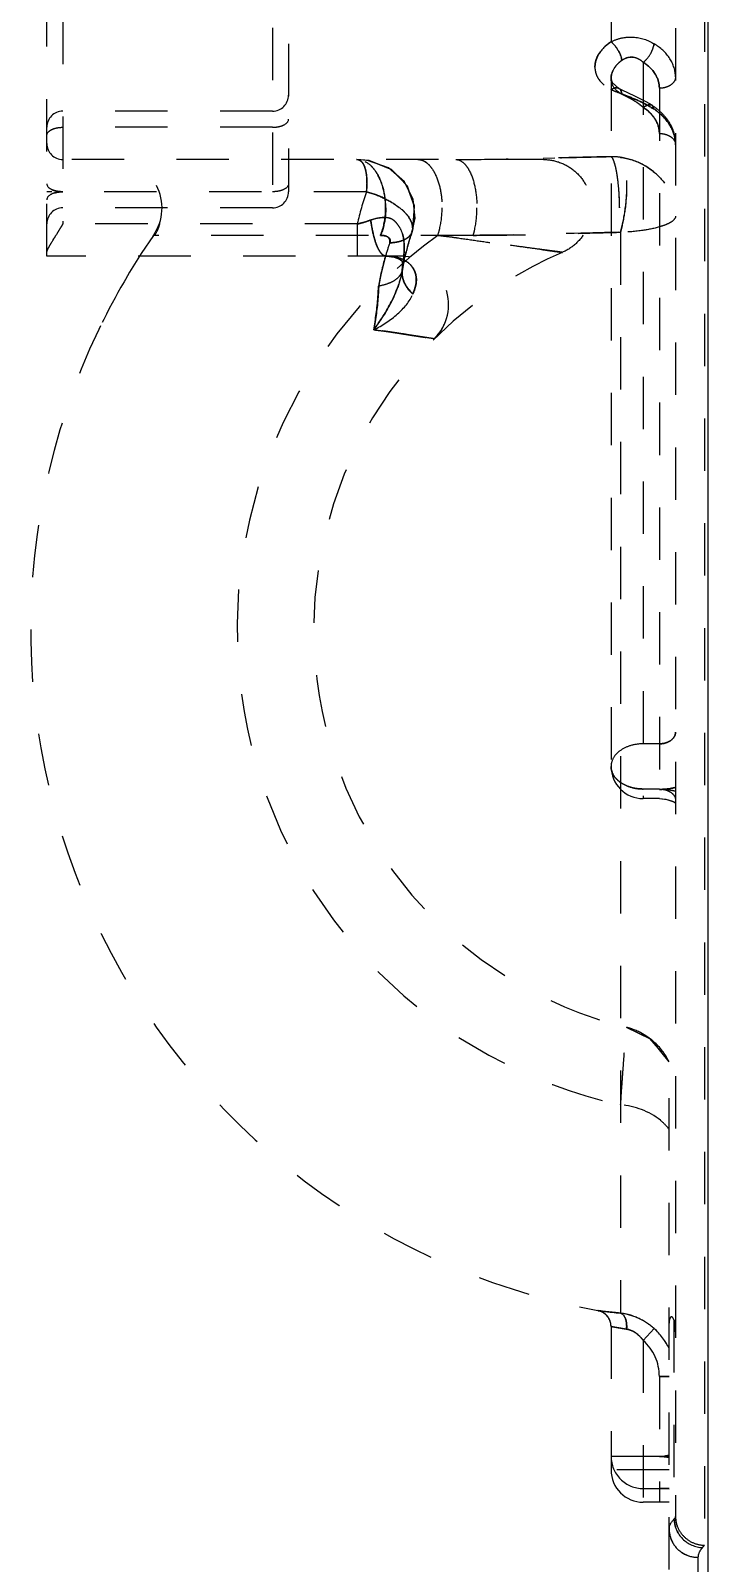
# Model space of a CAD drawing. Header units: millimetres. Extents: x 2667 to 4588, y -8940 to -2822.
# Drawn here: x 3244.31 to 3265.44, y -6329.12 to -6281.33 of the extents above; entities that cross this region are included whole.
import ezdxf

# ---------------------------------------------------------------- set-up
doc = ezdxf.new("R2010")
doc.units = ezdxf.units.MM
doc.header["$LTSCALE"] = 16.335
doc.linetypes.add('HIDDEN', pattern=[0.2, 0.1, -0.1])
doc.layers.get('0').update_dxf_attribs({"linetype": 'CONTINUOUS'})
doc.layers.add('DEFAULT_2', color=8, linetype='HIDDEN')

msp = doc.modelspace()

# ---------------------------------------------------------------- linework, layer by layer
at = {"color": 7, "linetype": 'Continuous'}
msp.add_line((3265.436, -6386.677), (3265.436, -6096.677), dxfattribs=at)
at = {"layer": 'DEFAULT_2', "color": 8, "linetype": 'HIDDEN'}
for p, q in [((3265.314, -6143.142), (3265.314, -6328.557)), ((3264.414, -6144.042), (3264.414, -6327.659)), ((3244.816, -6288.364), (3244.816, -6184.99)), ((3245.319, -6185.995), (3245.319, -6287.359)), ((3251.851, -6186.498), (3251.851, -6286.857)), ((3252.354, -6187), (3252.354, -6286.354)), ((3262.404, -6276.761), (3262.404, -6281.675)), ((3263.409, -6282.32), (3263.409, -6305.277)), ((3262.404, -6282.825), (3262.404, -6304.272)), ((3262.445, -6282.955), (3262.404, -6282.826)), ((3262.438, -6282.944), (3262.404, -6282.826)), ((3262.649, -6283.131), (3262.438, -6282.944)), ((3262.598, -6283.249), (3262.404, -6283.176)), ((3262.649, -6283.131), (3262.445, -6282.955)), ((3262.794, -6283.206), (3262.649, -6283.131)), ((3262.755, -6283.187), (3262.649, -6283.131)), ((3262.649, -6283.131), (3262.649, -6283.131)), ((3263.149, -6283.373), (3262.755, -6283.187)), ((3263.52, -6283.561), (3263.149, -6283.373)), ((3263.911, -6283.128), (3263.911, -6305.277)), ((3251.851, -6283.842), (3245.319, -6283.842)), ((3263.681, -6283.658), (3263.681, -6283.658)), ((3263.744, -6283.78), (3263.681, -6283.658)), ((3251.851, -6284.344), (3245.319, -6284.344)), ((3260.29, -6285.308), (3260.649, -6285.3)), ((3260.294, -6285.349), (3244.816, -6285.349)), ((3254.47, -6285.349), (3254.477, -6285.349)), ((3254.884, -6285.388), (3254.476, -6285.349)), ((3255.571, -6285.671), (3254.884, -6285.388)), ((3255.968, -6286.043), (3255.471, -6285.604)), ((3256.241, -6286.596), (3255.968, -6286.043)), ((3256.277, -6286.809), (3256.05, -6286.175)), ((3256.282, -6286.795), (3256.052, -6286.166)), ((3254.774, -6286.354), (3244.816, -6286.354)), ((3256.294, -6287.182), (3256.241, -6286.596)), ((3251.851, -6286.857), (3245.319, -6286.857)), ((3256.205, -6287.602), (3256.294, -6287.182)), ((3256.223, -6287.523), (3256.277, -6286.817)), ((3254.496, -6287.359), (3244.816, -6287.359)), ((3258.108, -6287.714), (3248.155, -6287.714)), ((3248.239, -6287.553), (3248.227, -6287.575)), ((3254.49, -6287.359), (3254.49, -6288.364)), ((3256.198, -6287.601), (3256.226, -6287.515)), ((3256.205, -6287.602), (3256.204, -6287.603)), ((3256.224, -6287.484), (3256.205, -6287.602)), ((3256.205, -6287.602), (3256.205, -6287.6)), ((3262.703, -6287.621), (3262.703, -6321.322)), ((3255.836, -6288.364), (3244.816, -6288.364)), ((3255.661, -6288.394), (3255.842, -6288.471)), ((3255.883, -6288.509), (3255.898, -6288.554)), ((3255.892, -6288.793), (3255.891, -6288.802)), ((3255.901, -6288.781), (3255.897, -6288.803)), ((3255.901, -6288.781), (3255.898, -6288.795)), ((3256.899, -6290.938), (3256.899, -6290.938)), ((3263.911, -6303.568), (3263.409, -6303.568)), ((3263.911, -6304.977), (3263.409, -6304.977)), ((3263.911, -6305.277), (3263.409, -6305.277)), ((3263.614, -6312.755), (3262.882, -6312.408)), ((3264.158, -6313.378), (3263.614, -6312.755)), ((3264.214, -6313.486), (3264.158, -6313.378)), ((3264.214, -6329.314), (3264.214, -6313.486)), ((3262.699, -6320.75), (3262.703, -6321.322)), ((3262.076, -6321.249), (3261.993, -6321.24)), ((3261.993, -6321.24), (3262.442, -6321.291)), ((3262.087, -6321.251), (3261.993, -6321.24)), ((3261.993, -6321.24), (3262.114, -6321.254)), ((3262.076, -6321.249), (3261.993, -6321.24)), ((3261.995, -6321.24), (3262.211, -6321.265)), ((3262.078, -6321.249), (3261.999, -6321.24)), ((3262.107, -6321.253), (3262.076, -6321.249)), ((3262.114, -6321.254), (3262.076, -6321.249)), ((3262.139, -6321.257), (3262.078, -6321.249)), ((3262.108, -6321.253), (3262.087, -6321.251)), ((3262.234, -6321.267), (3262.107, -6321.253)), ((3262.287, -6321.274), (3262.108, -6321.253)), ((3262.114, -6321.254), (3262.205, -6321.264)), ((3262.315, -6321.277), (3262.114, -6321.254)), ((3262.217, -6321.266), (3262.139, -6321.257)), ((3262.205, -6321.264), (3262.442, -6321.291)), ((3262.211, -6321.265), (3262.251, -6321.269)), ((3262.324, -6321.278), (3262.217, -6321.266)), ((3262.44, -6321.291), (3262.234, -6321.267)), ((3262.251, -6321.269), (3262.442, -6321.291)), ((3262.703, -6321.322), (3262.287, -6321.274)), ((3262.613, -6321.311), (3262.315, -6321.277)), ((3262.543, -6321.303), (3262.324, -6321.278)), ((3262.569, -6321.306), (3262.44, -6321.291)), ((3262.442, -6321.291), (3262.61, -6321.311)), ((3262.442, -6321.291), (3262.703, -6321.322)), ((3262.442, -6321.291), (3262.703, -6321.322)), ((3262.442, -6321.292), (3262.565, -6321.306)), ((3262.639, -6321.314), (3262.543, -6321.303)), ((3262.565, -6321.306), (3262.703, -6321.322)), ((3262.703, -6321.322), (3262.569, -6321.306)), ((3262.61, -6321.311), (3262.703, -6321.322)), ((3262.703, -6321.322), (3262.613, -6321.311)), ((3262.703, -6321.322), (3262.639, -6321.314)), ((3264.366, -6321.533), (3264.366, -6327.747)), ((3262.404, -6321.734), (3262.404, -6326.21)), ((3262.889, -6321.818), (3262.404, -6321.734)), ((3262.889, -6321.818), (3262.404, -6321.734)), ((3262.889, -6321.818), (3262.404, -6321.734)), ((3263.409, -6322.172), (3263.744, -6321.798)), ((3263.409, -6322.171), (3263.409, -6327.215)), ((3263.911, -6323.298), (3264.214, -6323.298)), ((3263.911, -6323.3), (3263.911, -6327.215)), ((3263.911, -6325.786), (3262.404, -6325.786)), ((3264.214, -6326.21), (3262.404, -6326.21)), ((3263.409, -6326.791), (3263.978, -6326.791)), ((3263.911, -6326.791), (3264.214, -6326.795)), ((3264.214, -6327.215), (3263.409, -6327.215)), ((3265.114, -6328.934), (3265.114, -6330.202))]:
    msp.add_line(p, q, dxfattribs=at)
for points in [[(3263.681, -6283.658), (3263.501, -6283.551), (3263.099, -6283.35)], [(3256.279, -6286.824), (3256.055, -6286.18), (3255.557, -6285.661), (3254.864, -6285.384), (3254.474, -6285.349)], [(3255.471, -6285.604), (3254.815, -6285.375), (3254.479, -6285.349)], [(3256.206, -6287.599), (3256.238, -6287.497), (3256.282, -6286.795)], [(3248.337, -6287.35), (3248.224, -6287.566), (3248.184, -6287.641), (3248.169, -6287.669), (3248.16, -6287.684), (3248.152, -6287.697), (3248.152, -6287.698)], [(3255.399, -6288.364), (3255.667, -6288.396), (3255.843, -6288.472), (3255.883, -6288.509), (3255.897, -6288.553), (3255.89, -6288.806)], [(3255.401, -6288.365), (3255.648, -6288.391), (3255.842, -6288.469), (3255.888, -6288.51), (3255.903, -6288.554), (3255.897, -6288.803)], [(3255.401, -6288.365), (3255.657, -6288.393), (3255.844, -6288.47), (3255.888, -6288.511)], [(3263.911, -6305.277), (3264.11, -6305.295), (3264.318, -6305.358), (3264.414, -6305.413)], [(3263.911, -6305.277), (3264.14, -6305.301), (3264.359, -6305.379), (3264.414, -6305.413)], [(3264.214, -6313.486), (3263.659, -6312.79), (3262.882, -6312.408)]]:
    msp.add_lwpolyline(points, dxfattribs=at)
for centre, radius, start, end in [((3251.851, -6283.339), 0.502, 270, 0), ((3252.88, -6308.976), 27.501, 68.7131, 69.3081), ((3245.319, -6284.344), 0.502, 90, 180), ((3251.851, -6283.366), 0.979, 270.011, 273.9916), ((3262.902, -6284.995), 1.538, 33.1299, 39.691), ((3245.319, -6284.847), 0.502, 180, 270), ((3263.088, -6284.896), 1.326, 11.2688, 20.3346), ((3263.124, -6284.889), 1.29, 0.0224, 11.2575), ((3276.308, -6946.201), 661.087, 91.205186, 91.3573), ((3262.414, -6287.318), 2.057, 81.9237, 90.2878), ((3246.901, -6286.857), 1.508, 325.371, 90), ((3245.319, -6287.333), 0.979, 90.011, 93.9916), ((3251.851, -6286.354), 0.502, 270, 360), ((3263.267, -6289.298), 8.983, 160.8687, 167.5353), ((3253.998, -6289.363), 3.109, 64.5379, 75.4325), ((3245.319, -6287.359), 0.502, 90, 180), ((3265.921, -6299.992), 21.608, 145.371, 259.5243), ((3265.921, -6299.992), 15.175, 125.9897, 257.7567), ((3263.315, -6290.067), 7.526, 160.8767, 164.0137), ((3263.336, -6290.077), 7.554, 160.8772, 162.5693), ((3255.873, -6287.487), 0.351, 341.1701, 348.1903), ((3263.417, -6290.693), 8.373, 160.8667, 170.3542), ((3263.485, -6290.715), 8.444, 160.8773, 164.0233), ((3263.17, -6290.03), 7.382, 164.7557, 170.4223), ((3263.218, -6290.039), 7.424, 164.0147, 167.186), ((3263.249, -6290.05), 7.463, 164.0306, 164.7626), ((3263.285, -6290.061), 7.501, 162.5696, 164.0299), ((3265.921, -6299.992), 12.782, 113.2003, 256.2434), ((3263.361, -6290.682), 8.321, 164.0366, 170.4207), ((3263.394, -6290.689), 8.35, 164.0243, 167.1949), ((3255.833, -6289.854), 1.49, 84.5607, 89.8902), ((3249.74, -6287.796), 6.233, 350.7959, 352.3033), ((3263.119, -6290.018), 7.323, 167.8437, 170.3799), ((3249.53, -6287.77), 6.45, 350.9781, 352.4943), ((3249.871, -6287.813), 6.1, 351.3289, 352.3403), ((3263.148, -6290.023), 7.353, 167.845, 168.9468), ((3263.187, -6290.032), 7.393, 166.1281, 167.189), ((3255.832, -6289.872), 1.508, 315.0089, 84.2824), ((3265.946, -6300.004), 21.634, 149.4215, 157.5024), ((3263.321, -6290.672), 8.275, 167.196, 170.3865), ((3249.456, -6287.751), 6.52, 350.799, 351.3357), ((3263.409, -6304.272), 1.005, 180, 270), ((3263.92, -6302.952), 2.037, 274.5651, 284.0419), ((3263.911, -6302.872), 2.117, 269.999, 274.6167), ((3263.911, -6307.106), 2.117, 85.3817, 89.9998), ((3263.919, -6307.032), 2.043, 75.9847, 85.4303), ((3262.441, -6314.31), 1.948, 48.3284, 54.0946), ((3261.902, -6321.734), 0.502, 359.996, 79.5059), ((3261.884, -6321.764), 0.536, 52.9117, 65.3256), ((3262.467, -6323.21), 1.903, 60.1863, 82.868), ((3262.449, -6323.241), 1.939, 48.1243, 60.1815), ((3261.988, -6321.743), 0.903, 355.2586, 2.0999), ((3262.401, -6323.298), 2.013, 25.7651, 48.1519), ((3262.399, -6323.297), 1.512, 359.9583, 48.134), ((3264.216, -6384.037), 60.74, 90.00205, 90.28743), ((3263.409, -6325.786), 1.005, 179.9983, 270.0005), ((3263.895, -6324.205), 1.581, 270.6005, 276.3378), ((3263.409, -6326.21), 1.005, 180, 270), ((3263.912, -6313.074), 13.711, 269.9983, 271.2624), ((3263.913, -6313.312), 13.474, 269.9944, 270.6337), ((3263.909, -6341.057), 14.272, 89.3803, 89.9908), ((3263.913, -6340.632), 13.847, 88.7529, 90.0047), ((3263.908, -6312.895), 13.89, 270.6334, 271.2611), ((3263.913, -6340.687), 13.902, 88.7599, 89.38), ((3258.133, -6322.3), 8.278, 318.8516, 319.3599), ((3258.149, -6322.3), 8.265, 318.776, 319.2844), ((3258.926, -6323.151), 8.369, 319.1101, 319.7602)]:
    msp.add_arc(centre, radius, start, end, dxfattribs=at)
for points, knots in [([(3261.904, -6282.487), (3261.901, -6282.413), (3261.917, -6282.257), (3262.019, -6282.036), (3262.192, -6281.843), (3262.33, -6281.73), (3262.404, -6281.675)], [0, 0, 0, 0, 0.224609, 0.462606, 0.722763, 1, 1, 1, 1]), ([(3262.404, -6281.675), (3262.26, -6281.771), (3262.016, -6281.995), (3261.877, -6282.387), (3261.925, -6282.681), (3262.068, -6282.953), (3262.263, -6283.1), (3262.404, -6283.176)], [0, 0, 0, 0, 0.276608, 0.51503, 0.627946, 0.743762, 1, 1, 1, 1]), ([(3262.404, -6281.675), (3262.512, -6281.624), (3262.738, -6281.544), (3263.205, -6281.508), (3263.553, -6281.616), (3263.744, -6281.739)], [0, 0, 0, 0, 0.257154, 0.511306, 1, 1, 1, 1]), ([(3262.404, -6281.675), (3262.495, -6281.754), (3262.61, -6281.899), (3262.707, -6282.105), (3262.735, -6282.209), (3262.739, -6282.257)], [0, 0, 0, 0, 0.529715, 0.792179, 1, 1, 1, 1]), ([(3262.739, -6282.257), (3262.731, -6282.15), (3262.636, -6281.935), (3262.495, -6281.754), (3262.404, -6281.675)], [0, 0, 0, 0, 0.469001, 1, 1, 1, 1]), ([(3263.409, -6282.319), (3263.501, -6282.247), (3263.615, -6282.104), (3263.711, -6281.897), (3263.739, -6281.789), (3263.744, -6281.739)], [0, 0, 0, 0, 0.512547, 0.778915, 1, 1, 1, 1]), ([(3264.414, -6282.775), (3264.414, -6282.577), (3264.271, -6282.147), (3263.937, -6281.858), (3263.744, -6281.739)], [0, 0, 0, 0, 0.46595, 1, 1, 1, 1]), ([(3262.739, -6282.257), (3262.641, -6282.328), (3262.479, -6282.494), (3262.404, -6282.72), (3262.404, -6282.825)], [0, 0, 0, 0, 0.536077, 1, 1, 1, 1]), ([(3262.404, -6282.825), (3262.404, -6282.791), (3262.418, -6282.648), (3262.489, -6282.515), (3262.557, -6282.429)], [0, 0, 0, 0, 0.23426, 1, 1, 1, 1]), ([(3262.557, -6282.429), (3262.57, -6282.413), (3262.624, -6282.35), (3262.688, -6282.294), (3262.739, -6282.257)], [0, 0, 0, 0, 0.242823, 1, 1, 1, 1]), ([(3263.409, -6282.319), (3263.322, -6282.24), (3263.097, -6282.112), (3262.837, -6282.184), (3262.739, -6282.257)], [0, 0, 0, 0, 0.489608, 1, 1, 1, 1]), ([(3262.739, -6282.257), (3262.789, -6282.22), (3262.899, -6282.162), (3263.148, -6282.135), (3263.321, -6282.235), (3263.409, -6282.319)], [0, 0, 0, 0, 0.255457, 0.500328, 1, 1, 1, 1]), ([(3263.911, -6283.129), (3263.912, -6282.975), (3263.807, -6282.643), (3263.555, -6282.414), (3263.409, -6282.319)], [0, 0, 0, 0, 0.469219, 1, 1, 1, 1]), ([(3263.409, -6282.32), (3263.555, -6282.414), (3263.806, -6282.643), (3263.912, -6282.974), (3263.911, -6283.128)], [0, 0, 0, 0, 0.530759, 1, 1, 1, 1]), ([(3262.739, -6283.307), (3262.644, -6283.257), (3262.474, -6283.13), (3262.404, -6282.922), (3262.404, -6282.826)], [0, 0, 0, 0, 0.526368, 1, 1, 1, 1]), ([(3264.414, -6282.775), (3264.414, -6282.822), (3264.383, -6282.922), (3264.266, -6283.037), (3264.101, -6283.111), (3263.976, -6283.128), (3263.911, -6283.128)], [0, 0, 0, 0, 0.208264, 0.443275, 0.71148, 1, 1, 1, 1]), ([(3262.649, -6283.131), (3262.619, -6283.114), (3262.526, -6283.104), (3262.446, -6283.146), (3262.404, -6283.176)], [0, 0, 0, 0, 0.404278, 1, 1, 1, 1]), ([(3262.404, -6283.176), (3262.416, -6283.167), (3262.464, -6283.137), (3262.52, -6283.117), (3262.561, -6283.114)], [0, 0, 0, 0, 0.267675, 1, 1, 1, 1]), ([(3262.404, -6283.176), (3262.517, -6283.218), (3262.807, -6283.328), (3263.265, -6283.506), (3263.593, -6283.682), (3263.744, -6283.78)], [0, 0, 0, 0, 0.246089, 0.632819, 1, 1, 1, 1]), ([(3262.591, -6283.208), (3262.624, -6283.236), (3262.673, -6283.271), (3262.725, -6283.3), (3262.739, -6283.307)], [0, 0, 0, 0, 0.741178, 1, 1, 1, 1]), ([(3262.649, -6283.131), (3262.662, -6283.139), (3262.715, -6283.184), (3262.735, -6283.255), (3262.739, -6283.307)], [0, 0, 0, 0, 0.228891, 1, 1, 1, 1]), ([(3262.739, -6283.307), (3262.737, -6283.286), (3262.728, -6283.22), (3262.69, -6283.154), (3262.649, -6283.131)], [0, 0, 0, 0, 0.314393, 1, 1, 1, 1]), ([(3263.409, -6283.728), (3263.313, -6283.641), (3263.093, -6283.491), (3262.859, -6283.368), (3262.739, -6283.307)], [0, 0, 0, 0, 0.490541, 1, 1, 1, 1]), ([(3262.739, -6283.307), (3262.756, -6283.315), (3262.831, -6283.352), (3262.905, -6283.39), (3262.962, -6283.421)], [0, 0, 0, 0, 0.23012, 1, 1, 1, 1]), ([(3263.2, -6283.561), (3263.219, -6283.574), (3263.293, -6283.625), (3263.362, -6283.682), (3263.409, -6283.728)], [0, 0, 0, 0, 0.264982, 1, 1, 1, 1]), ([(3263.744, -6283.78), (3263.711, -6283.759), (3263.574, -6283.673), (3263.431, -6283.597), (3263.32, -6283.544)], [0, 0, 0, 0, 0.239185, 1, 1, 1, 1]), ([(3263.409, -6283.728), (3263.433, -6283.709), (3263.509, -6283.656), (3263.626, -6283.623), (3263.681, -6283.658)], [0, 0, 0, 0, 0.32518, 1, 1, 1, 1]), ([(3263.681, -6283.658), (3263.665, -6283.648), (3263.612, -6283.631), (3263.512, -6283.657), (3263.444, -6283.7), (3263.409, -6283.728)], [0, 0, 0, 0, 0.191447, 0.542104, 1, 1, 1, 1]), ([(3263.911, -6284.539), (3263.912, -6284.385), (3263.807, -6284.052), (3263.555, -6283.823), (3263.409, -6283.728)], [0, 0, 0, 0, 0.469224, 1, 1, 1, 1]), ([(3263.409, -6283.729), (3263.435, -6283.745), (3263.533, -6283.813), (3263.622, -6283.893), (3263.68, -6283.959)], [0, 0, 0, 0, 0.258569, 1, 1, 1, 1]), ([(3263.681, -6283.658), (3263.719, -6283.683), (3263.867, -6283.785), (3264, -6283.91), (3264.085, -6284.013)], [0, 0, 0, 0, 0.254446, 1, 1, 1, 1]), ([(3264.414, -6284.889), (3264.414, -6284.679), (3264.275, -6284.228), (3263.94, -6283.91), (3263.744, -6283.78)], [0, 0, 0, 0, 0.472041, 1, 1, 1, 1]), ([(3264.329, -6284.461), (3264.302, -6284.395), (3264.163, -6284.125), (3263.936, -6283.908), (3263.744, -6283.78)], [0, 0, 0, 0, 0.236325, 1, 1, 1, 1]), ([(3244.816, -6284.596), (3244.816, -6284.519), (3244.946, -6284.41), (3245.131, -6284.358), (3245.255, -6284.344), (3245.319, -6284.344)], [0, 0, 0, 0, 0.387177, 0.676081, 1, 1, 1, 1]), ([(3244.816, -6284.596), (3244.816, -6284.573), (3244.836, -6284.509), (3244.927, -6284.428), (3245.016, -6284.393), (3245.068, -6284.378)], [0, 0, 0, 0, 0.190683, 0.542174, 1, 1, 1, 1]), ([(3251.851, -6284.344), (3251.916, -6284.344), (3252.039, -6284.331), (3252.224, -6284.279), (3252.354, -6284.17), (3252.354, -6284.093)], [0, 0, 0, 0, 0.323919, 0.612823, 1, 1, 1, 1]), ([(3263.68, -6283.959), (3263.699, -6283.981), (3263.767, -6284.065), (3263.823, -6284.161), (3263.853, -6284.237)], [0, 0, 0, 0, 0.258849, 1, 1, 1, 1]), ([(3264.085, -6284.013), (3264.113, -6284.046), (3264.217, -6284.183), (3264.298, -6284.338), (3264.34, -6284.459)], [0, 0, 0, 0, 0.253512, 1, 1, 1, 1]), ([(3263.911, -6284.537), (3263.976, -6284.537), (3264.101, -6284.554), (3264.266, -6284.627), (3264.383, -6284.742), (3264.414, -6284.842), (3264.414, -6284.889)], [0, 0, 0, 0, 0.288528, 0.556718, 0.791716, 1, 1, 1, 1]), ([(3264.414, -6284.889), (3264.414, -6284.78), (3264.391, -6284.633), (3264.343, -6284.495), (3264.329, -6284.461)], [0, 0, 0, 0, 0.745366, 1, 1, 1, 1]), ([(3257.563, -6285.349), (3258.356, -6285.349), (3259.969, -6285.317), (3261.583, -6285.277), (3262.404, -6285.26)], [0, 0, 0, 0, 0.491272, 1, 1, 1, 1]), ([(3257.563, -6285.349), (3257.785, -6285.349), (3258.695, -6285.344), (3259.604, -6285.324), (3260.29, -6285.308)], [0, 0, 0, 0, 0.244853, 1, 1, 1, 1]), ([(3262.404, -6285.26), (3262.432, -6285.282), (3262.481, -6285.374), (3262.538, -6285.559), (3262.59, -6285.838), (3262.632, -6286.187), (3262.657, -6286.576), (3262.667, -6287.057), (3262.654, -6287.405), (3262.633, -6287.618)], [0, 0, 0, 0, 0.044011, 0.12431, 0.24527, 0.397105, 0.565422, 0.731702, 1, 1, 1, 1]), ([(3262.404, -6285.26), (3262.435, -6285.284), (3262.484, -6285.385), (3262.54, -6285.571), (3262.59, -6285.837), (3262.644, -6286.287), (3262.672, -6286.889), (3262.66, -6287.38), (3262.64, -6287.618)], [0, 0, 0, 0, 0.049414, 0.13269, 0.246918, 0.385637, 0.700765, 1, 1, 1, 1]), ([(3262.698, -6287.62), (3262.763, -6287.391), (3262.856, -6286.913), (3262.915, -6286.231), (3262.888, -6285.71), (3262.803, -6285.41), (3262.741, -6285.307), (3262.703, -6285.281)], [0, 0, 0, 0, 0.298008, 0.607411, 0.857249, 0.943029, 1, 1, 1, 1]), ([(3262.703, -6285.281), (3262.943, -6285.314), (3263.405, -6285.463), (3263.966, -6285.896), (3264.328, -6286.47), (3264.414, -6286.907), (3264.414, -6287.118)], [0, 0, 0, 0, 0.266652, 0.522743, 0.766703, 1, 1, 1, 1]), ([(3262.703, -6287.621), (3262.765, -6287.409), (3262.86, -6286.932), (3262.91, -6286.329), (3262.891, -6285.854), (3262.853, -6285.581), (3262.796, -6285.393), (3262.736, -6285.303), (3262.703, -6285.281)], [0, 0, 0, 0, 0.276449, 0.607287, 0.753981, 0.870727, 0.950703, 1, 1, 1, 1]), ([(3263.913, -6285.898), (3263.759, -6285.735), (3263.382, -6285.454), (3262.935, -6285.313), (3262.703, -6285.281)], [0, 0, 0, 0, 0.490473, 1, 1, 1, 1]), ([(3254.47, -6285.349), (3254.498, -6285.349), (3254.555, -6285.36), (3254.63, -6285.415), (3254.689, -6285.501), (3254.755, -6285.674), (3254.794, -6285.965), (3254.788, -6286.214), (3254.774, -6286.354)], [0, 0, 0, 0, 0.07258, 0.148012, 0.236679, 0.345281, 0.630315, 1, 1, 1, 1]), ([(3254.47, -6285.349), (3254.498, -6285.349), (3254.555, -6285.36), (3254.63, -6285.415), (3254.689, -6285.501), (3254.756, -6285.673), (3254.794, -6285.965), (3254.787, -6286.214), (3254.774, -6286.354)], [0, 0, 0, 0, 0.07272, 0.147962, 0.236586, 0.345237, 0.63021, 1, 1, 1, 1]), ([(3255.378, -6286.857), (3255.378, -6286.657), (3255.335, -6286.291), (3255.151, -6285.812), (3254.876, -6285.461), (3254.603, -6285.35), (3254.474, -6285.349)], [0, 0, 0, 0, 0.314137, 0.571919, 0.797349, 1, 1, 1, 1]), ([(3254.476, -6285.349), (3254.504, -6285.349), (3254.561, -6285.36), (3254.636, -6285.415), (3254.695, -6285.501), (3254.762, -6285.673), (3254.801, -6285.964), (3254.794, -6286.214), (3254.78, -6286.354)], [0, 0, 0, 0, 0.072717, 0.148173, 0.236862, 0.345475, 0.630397, 1, 1, 1, 1]), ([(3255.383, -6286.857), (3255.383, -6286.657), (3255.34, -6286.29), (3255.156, -6285.812), (3254.881, -6285.46), (3254.608, -6285.35), (3254.479, -6285.349)], [0, 0, 0, 0, 0.314239, 0.57204, 0.797432, 1, 1, 1, 1]), ([(3256.382, -6285.349), (3256.433, -6285.349), (3256.545, -6285.373), (3256.697, -6285.474), (3256.832, -6285.633), (3256.988, -6285.915), (3257.108, -6286.331), (3257.138, -6286.681), (3257.138, -6286.857)], [0, 0, 0, 0, 0.084884, 0.181885, 0.295666, 0.425438, 0.710267, 1, 1, 1, 1]), ([(3256.679, -6285.471), (3256.656, -6285.451), (3256.57, -6285.386), (3256.46, -6285.349), (3256.382, -6285.349)], [0, 0, 0, 0, 0.278879, 1, 1, 1, 1]), ([(3257.563, -6285.349), (3257.642, -6285.349), (3257.776, -6285.412), (3257.912, -6285.565), (3258.066, -6285.83), (3258.191, -6286.27), (3258.225, -6286.653), (3258.225, -6286.857)], [0, 0, 0, 0, 0.134934, 0.229762, 0.348312, 0.652781, 1, 1, 1, 1]), ([(3260.294, -6285.349), (3260.465, -6285.349), (3260.81, -6285.409), (3261.265, -6285.667), (3261.607, -6286.062), (3261.797, -6286.549), (3261.813, -6287.072), (3261.653, -6287.57), (3261.336, -6287.985), (3261.043, -6288.176), (3260.886, -6288.243)], [0, 0, 0, 0, 0.124986, 0.25004, 0.375014, 0.500006, 0.624998, 0.749971, 0.875018, 1, 1, 1, 1]), ([(3244.816, -6286.103), (3244.816, -6286.18), (3244.946, -6286.289), (3245.131, -6286.341), (3245.255, -6286.354), (3245.319, -6286.354)], [0, 0, 0, 0, 0.387177, 0.676081, 1, 1, 1, 1]), ([(3245.319, -6286.354), (3245.234, -6286.354), (3245.082, -6286.336), (3244.935, -6286.274), (3244.884, -6286.229)], [0, 0, 0, 0, 0.552117, 1, 1, 1, 1]), ([(3252.354, -6286.103), (3252.354, -6286.18), (3252.224, -6286.289), (3252.039, -6286.341), (3251.916, -6286.354), (3251.851, -6286.354)], [0, 0, 0, 0, 0.387177, 0.676081, 1, 1, 1, 1]), ([(3245.319, -6286.354), (3245.255, -6286.354), (3245.131, -6286.368), (3244.946, -6286.42), (3244.816, -6286.529), (3244.816, -6286.606)], [0, 0, 0, 0, 0.323919, 0.612823, 1, 1, 1, 1]), ([(3245.068, -6286.388), (3245.082, -6286.384), (3245.142, -6286.369), (3245.204, -6286.36), (3245.251, -6286.357)], [0, 0, 0, 0, 0.240583, 1, 1, 1, 1]), ([(3254.774, -6286.354), (3254.964, -6286.404), (3255.322, -6286.533), (3255.781, -6286.806), (3256.106, -6287.115), (3256.218, -6287.372), (3256.218, -6287.484)], [0, 0, 0, 0, 0.30564, 0.590704, 0.825588, 1, 1, 1, 1]), ([(3254.78, -6286.354), (3254.97, -6286.404), (3255.329, -6286.533), (3255.787, -6286.806), (3256.112, -6287.115), (3256.224, -6287.372), (3256.224, -6287.484)], [0, 0, 0, 0, 0.305643, 0.590707, 0.825587, 1, 1, 1, 1]), ([(3254.49, -6287.359), (3254.525, -6287.352), (3254.667, -6287.32), (3254.806, -6287.276), (3254.909, -6287.236)], [0, 0, 0, 0, 0.245388, 1, 1, 1, 1]), ([(3254.909, -6287.236), (3254.874, -6287.25), (3254.737, -6287.299), (3254.596, -6287.338), (3254.49, -6287.359)], [0, 0, 0, 0, 0.254305, 1, 1, 1, 1]), ([(3254.496, -6287.359), (3254.531, -6287.352), (3254.672, -6287.32), (3254.811, -6287.276), (3254.913, -6287.237)], [0, 0, 0, 0, 0.24541, 1, 1, 1, 1]), ([(3254.913, -6287.237), (3254.879, -6287.25), (3254.742, -6287.299), (3254.602, -6287.338), (3254.496, -6287.359)], [0, 0, 0, 0, 0.25429, 1, 1, 1, 1]), ([(3254.909, -6287.236), (3254.947, -6287.222), (3255.099, -6287.171), (3255.264, -6287.148), (3255.382, -6287.163)], [0, 0, 0, 0, 0.256502, 1, 1, 1, 1]), ([(3255.916, -6288.631), (3255.943, -6288.434), (3255.968, -6288.138), (3255.94, -6287.75), (3255.859, -6287.528), (3255.759, -6287.376), (3255.67, -6287.274), (3255.563, -6287.195), (3255.436, -6287.159), (3255.305, -6287.157), (3255.127, -6287.174), (3254.995, -6287.208), (3254.909, -6287.236)], [0, 0, 0, 0, 0.26827, 0.398758, 0.521, 0.581987, 0.643212, 0.701969, 0.75913, 0.817782, 0.877504, 1, 1, 1, 1]), ([(3254.909, -6287.236), (3254.929, -6287.388), (3254.979, -6287.665), (3255.071, -6287.985), (3255.17, -6288.183), (3255.253, -6288.301), (3255.344, -6288.364), (3255.4, -6288.364)], [0, 0, 0, 0, 0.35645, 0.656629, 0.774007, 0.868498, 1, 1, 1, 1]), ([(3254.909, -6287.236), (3254.935, -6287.433), (3254.999, -6287.77), (3255.116, -6288.103), (3255.199, -6288.222)], [0, 0, 0, 0, 0.577413, 1, 1, 1, 1]), ([(3255.3, -6287.16), (3255.268, -6287.162), (3255.136, -6287.173), (3255.007, -6287.206), (3254.913, -6287.237)], [0, 0, 0, 0, 0.245587, 1, 1, 1, 1]), ([(3255.4, -6288.364), (3255.346, -6288.363), (3255.257, -6288.302), (3255.175, -6288.186), (3255.076, -6287.989), (3254.983, -6287.669), (3254.933, -6287.39), (3254.913, -6287.237)], [0, 0, 0, 0, 0.127857, 0.221339, 0.338058, 0.639101, 1, 1, 1, 1]), ([(3254.913, -6287.237), (3254.939, -6287.435), (3255.004, -6287.773), (3255.121, -6288.106), (3255.204, -6288.226)], [0, 0, 0, 0, 0.578485, 1, 1, 1, 1]), ([(3255.378, -6286.857), (3255.378, -6286.944), (3255.363, -6287.235), (3255.296, -6287.524), (3255.217, -6287.714)], [0, 0, 0, 0, 0.297495, 1, 1, 1, 1]), ([(3255.217, -6287.714), (3255.243, -6287.651), (3255.339, -6287.375), (3255.378, -6287.081), (3255.378, -6286.857)], [0, 0, 0, 0, 0.232349, 1, 1, 1, 1]), ([(3255.383, -6286.857), (3255.383, -6286.944), (3255.369, -6287.235), (3255.301, -6287.524), (3255.222, -6287.714)], [0, 0, 0, 0, 0.297514, 1, 1, 1, 1]), ([(3255.222, -6287.714), (3255.248, -6287.651), (3255.345, -6287.375), (3255.383, -6287.081), (3255.383, -6286.857)], [0, 0, 0, 0, 0.232334, 1, 1, 1, 1]), ([(3256.218, -6287.484), (3256.218, -6287.458), (3256.207, -6287.345), (3256.156, -6287.239), (3256.107, -6287.166)], [0, 0, 0, 0, 0.223761, 1, 1, 1, 1]), ([(3256.224, -6287.484), (3256.224, -6287.458), (3256.213, -6287.345), (3256.162, -6287.239), (3256.114, -6287.166)], [0, 0, 0, 0, 0.223767, 1, 1, 1, 1]), ([(3257.004, -6287.714), (3257.027, -6287.646), (3257.107, -6287.368), (3257.138, -6287.076), (3257.138, -6286.857)], [0, 0, 0, 0, 0.244944, 1, 1, 1, 1]), ([(3258.108, -6287.714), (3258.126, -6287.655), (3258.197, -6287.375), (3258.225, -6287.084), (3258.225, -6286.857)], [0, 0, 0, 0, 0.211859, 1, 1, 1, 1]), ([(3264.414, -6287.118), (3264.414, -6287.187), (3264.305, -6287.29), (3264.136, -6287.376), (3263.835, -6287.482), (3263.353, -6287.576), (3262.934, -6287.612), (3262.703, -6287.621)], [0, 0, 0, 0, 0.11152, 0.202446, 0.318935, 0.623996, 1, 1, 1, 1]), ([(3244.816, -6288.26), (3244.816, -6288.236), (3244.831, -6288.181), (3244.89, -6288.059), (3245, -6287.879), (3245.155, -6287.634), (3245.264, -6287.455), (3245.319, -6287.359)], [0, 0, 0, 0, 0.069298, 0.160204, 0.3942, 0.679555, 1, 1, 1, 1]), ([(3244.886, -6288.071), (3244.906, -6288.036), (3245.001, -6287.875), (3245.103, -6287.718), (3245.18, -6287.592)], [0, 0, 0, 0, 0.213881, 1, 1, 1, 1]), ([(3245.18, -6287.592), (3245.192, -6287.573), (3245.239, -6287.496), (3245.285, -6287.419), (3245.319, -6287.359)], [0, 0, 0, 0, 0.243353, 1, 1, 1, 1]), ([(3248.155, -6287.714), (3248.153, -6287.714), (3248.148, -6287.717), (3248.149, -6287.702), (3248.138, -6287.721), (3248.126, -6287.736), (3248.138, -6287.719), (3248.142, -6287.714)], [0, 0, 0, 0, 0.114944, 0.200798, 0.481782, 0.660345, 1, 1, 1, 1]), ([(3248.141, -6287.715), (3248.144, -6287.716), (3248.157, -6287.709), (3248.169, -6287.714), (3248.178, -6287.714)], [0, 0, 0, 0, 0.281314, 1, 1, 1, 1]), ([(3248.178, -6287.714), (3248.222, -6287.648), (3248.279, -6287.542), (3248.32, -6287.429), (3248.327, -6287.39)], [0, 0, 0, 0, 0.666695, 1, 1, 1, 1]), ([(3248.317, -6287.388), (3248.313, -6287.396), (3248.288, -6287.451), (3248.263, -6287.506), (3248.239, -6287.552)], [0, 0, 0, 0, 0.142915, 1, 1, 1, 1]), ([(3248.329, -6287.371), (3248.328, -6287.371), (3248.323, -6287.376), (3248.32, -6287.383), (3248.317, -6287.388)], [0, 0, 0, 0, 0.154368, 1, 1, 1, 1]), ([(3248.327, -6287.39), (3248.328, -6287.388), (3248.328, -6287.382), (3248.331, -6287.374), (3248.329, -6287.371)], [0, 0, 0, 0, 0.350154, 1, 1, 1, 1]), ([(3255.501, -6287.948), (3255.512, -6287.917), (3255.52, -6287.848), (3255.453, -6287.764), (3255.345, -6287.722), (3255.263, -6287.714), (3255.217, -6287.714)], [0, 0, 0, 0, 0.22638, 0.434392, 0.686823, 1, 1, 1, 1]), ([(3255.217, -6287.714), (3255.263, -6287.714), (3255.346, -6287.72), (3255.456, -6287.759), (3255.523, -6287.847), (3255.512, -6287.917), (3255.501, -6287.948)], [0, 0, 0, 0, 0.31176, 0.563587, 0.770955, 1, 1, 1, 1]), ([(3255.507, -6287.948), (3255.516, -6287.911), (3255.526, -6287.831), (3255.438, -6287.753), (3255.335, -6287.72), (3255.261, -6287.714), (3255.222, -6287.714)], [0, 0, 0, 0, 0.26276, 0.492068, 0.73581, 1, 1, 1, 1]), ([(3255.222, -6287.714), (3255.268, -6287.714), (3255.352, -6287.72), (3255.462, -6287.759), (3255.528, -6287.847), (3255.518, -6287.917), (3255.507, -6287.948)], [0, 0, 0, 0, 0.311889, 0.563861, 0.771203, 1, 1, 1, 1]), ([(3255.507, -6287.948), (3255.592, -6287.945), (3255.751, -6287.926), (3255.962, -6287.859), (3256.122, -6287.753), (3256.187, -6287.653), (3256.205, -6287.602)], [0, 0, 0, 0, 0.31193, 0.579131, 0.803199, 1, 1, 1, 1]), ([(3256.204, -6287.603), (3256.177, -6287.68), (3256.047, -6287.83), (3255.867, -6287.892), (3255.766, -6287.915)], [0, 0, 0, 0, 0.441259, 1, 1, 1, 1]), ([(3255.961, -6288.07), (3255.961, -6288.041), (3255.958, -6287.927), (3255.945, -6287.812), (3255.925, -6287.729)], [0, 0, 0, 0, 0.254976, 1, 1, 1, 1]), ([(3260.886, -6288.244), (3260.878, -6288.246), (3260.86, -6288.238), (3260.829, -6288.236), (3260.767, -6288.226), (3260.663, -6288.213), (3260.51, -6288.193), (3260.323, -6288.168), (3260.02, -6288.128), (3259.587, -6288.069), (3259.016, -6287.99), (3258.386, -6287.903), (3257.709, -6287.81), (3257.243, -6287.746), (3257.004, -6287.714)], [0, 0, 0, 0, 0.006239, 0.013861, 0.02439, 0.053886, 0.093779, 0.142512, 0.198521, 0.328286, 0.476726, 0.639919, 0.814982, 1, 1, 1, 1]), ([(3257.004, -6287.714), (3257.244, -6287.742), (3257.71, -6287.804), (3258.386, -6287.903), (3259.015, -6287.993), (3259.587, -6288.068), (3260.021, -6288.126), (3260.323, -6288.167), (3260.509, -6288.193), (3260.661, -6288.214), (3260.764, -6288.229), (3260.825, -6288.237), (3260.856, -6288.242), (3260.875, -6288.242), (3260.884, -6288.245), (3260.886, -6288.244)], [0, 0, 0, 0, 0.185198, 0.359805, 0.52291, 0.6718, 0.801768, 0.857647, 0.905893, 0.945291, 0.974716, 0.985399, 0.993248, 0.998151, 1, 1, 1, 1]), ([(3262.633, -6287.618), (3262.245, -6287.628), (3260.736, -6287.667), (3259.228, -6287.71), (3258.108, -6287.714)], [0, 0, 0, 0, 0.257711, 1, 1, 1, 1]), ([(3258.108, -6287.714), (3258.668, -6287.711), (3259.812, -6287.697), (3260.955, -6287.662), (3261.538, -6287.647)], [0, 0, 0, 0, 0.490075, 1, 1, 1, 1]), ([(3244.816, -6288.26), (3244.816, -6288.231), (3244.837, -6288.165), (3244.868, -6288.105), (3244.886, -6288.071)], [0, 0, 0, 0, 0.425619, 1, 1, 1, 1]), ([(3255.766, -6287.915), (3255.746, -6287.92), (3255.66, -6287.937), (3255.573, -6287.946), (3255.507, -6287.948)], [0, 0, 0, 0, 0.237113, 1, 1, 1, 1]), ([(3255.199, -6288.222), (3255.214, -6288.244), (3255.264, -6288.309), (3255.343, -6288.364), (3255.4, -6288.364)], [0, 0, 0, 0, 0.317428, 1, 1, 1, 1]), ([(3256.221, -6289.548), (3256.277, -6289.427), (3256.366, -6289.175), (3256.305, -6288.833), (3256.145, -6288.606), (3255.866, -6288.412), (3255.589, -6288.364), (3255.4, -6288.364)], [0, 0, 0, 0, 0.224133, 0.437713, 0.551499, 0.682965, 1, 1, 1, 1]), ([(3255.403, -6288.365), (3255.455, -6288.365), (3255.65, -6288.374), (3255.846, -6288.425), (3255.971, -6288.494)], [0, 0, 0, 0, 0.267903, 1, 1, 1, 1]), ([(3256.221, -6289.548), (3256.26, -6289.455), (3256.329, -6289.271), (3256.344, -6288.974), (3256.23, -6288.684), (3256.064, -6288.546), (3255.966, -6288.492)], [0, 0, 0, 0, 0.251579, 0.484941, 0.72419, 1, 1, 1, 1]), ([(3255.971, -6288.494), (3256.045, -6288.535), (3256.174, -6288.632), (3256.26, -6288.769), (3256.288, -6288.837)], [0, 0, 0, 0, 0.53333, 1, 1, 1, 1]), ([(3255.892, -6288.793), (3255.838, -6289.133), (3255.593, -6289.795), (3255.215, -6290.379), (3255.007, -6290.659)], [0, 0, 0, 0, 0.496393, 1, 1, 1, 1]), ([(3255.007, -6290.659), (3255.215, -6290.379), (3255.593, -6289.795), (3255.838, -6289.133), (3255.892, -6288.793)], [0, 0, 0, 0, 0.503604, 1, 1, 1, 1]), ([(3255.012, -6290.66), (3255.116, -6290.518), (3255.512, -6289.949), (3255.82, -6289.295), (3255.901, -6288.781)], [0, 0, 0, 0, 0.25256, 1, 1, 1, 1]), ([(3255.891, -6288.802), (3255.881, -6288.861), (3255.824, -6288.985), (3255.66, -6289.131), (3255.428, -6289.237), (3255.251, -6289.281), (3255.156, -6289.297)], [0, 0, 0, 0, 0.192271, 0.418633, 0.690972, 1, 1, 1, 1]), ([(3255.89, -6288.806), (3255.871, -6288.929), (3255.929, -6289.219), (3256.108, -6289.442), (3256.221, -6289.548)], [0, 0, 0, 0, 0.4438, 1, 1, 1, 1]), ([(3255.897, -6288.803), (3255.879, -6288.928), (3255.94, -6289.216), (3256.118, -6289.438), (3256.229, -6289.541)], [0, 0, 0, 0, 0.454779, 1, 1, 1, 1]), ([(3256.022, -6289.293), (3255.997, -6289.253), (3255.916, -6289.104), (3255.879, -6288.925), (3255.897, -6288.803)], [0, 0, 0, 0, 0.273516, 1, 1, 1, 1]), ([(3256.335, -6289.135), (3256.334, -6289.169), (3256.318, -6289.309), (3256.273, -6289.444), (3256.229, -6289.541)], [0, 0, 0, 0, 0.240655, 1, 1, 1, 1]), ([(3255.007, -6290.659), (3255.064, -6290.322), (3255.126, -6289.868), (3255.152, -6289.412), (3255.156, -6289.297)], [0, 0, 0, 0, 0.74891, 1, 1, 1, 1]), ([(3255.012, -6290.66), (3255.031, -6290.548), (3255.103, -6290.094), (3255.151, -6289.636), (3255.163, -6289.29)], [0, 0, 0, 0, 0.246651, 1, 1, 1, 1]), ([(3255.163, -6289.29), (3255.159, -6289.406), (3255.133, -6289.866), (3255.069, -6290.322), (3255.012, -6290.66)], [0, 0, 0, 0, 0.253857, 1, 1, 1, 1]), ([(3255.012, -6290.66), (3255.276, -6290.525), (3255.748, -6290.22), (3256.124, -6289.78), (3256.229, -6289.541)], [0, 0, 0, 0, 0.531717, 1, 1, 1, 1]), ([(3256.229, -6289.541), (3256.209, -6289.521), (3256.132, -6289.446), (3256.064, -6289.36), (3256.022, -6289.293)], [0, 0, 0, 0, 0.261986, 1, 1, 1, 1]), ([(3255.007, -6290.659), (3255.145, -6290.675), (3255.406, -6290.709), (3255.775, -6290.764), (3256.097, -6290.816), (3256.369, -6290.858), (3256.562, -6290.888), (3256.688, -6290.908), (3256.761, -6290.919), (3256.817, -6290.928), (3256.859, -6290.936), (3256.883, -6290.936), (3256.897, -6290.94), (3256.899, -6290.938)], [0, 0, 0, 0, 0.21782, 0.413166, 0.584238, 0.728979, 0.844877, 0.891208, 0.929427, 0.959452, 0.981237, 0.994741, 1, 1, 1, 1]), ([(3256.899, -6290.938), (3256.897, -6290.94), (3256.883, -6290.936), (3256.859, -6290.936), (3256.817, -6290.928), (3256.761, -6290.919), (3256.688, -6290.908), (3256.562, -6290.888), (3256.369, -6290.858), (3256.097, -6290.816), (3255.775, -6290.764), (3255.406, -6290.709), (3255.145, -6290.675), (3255.007, -6290.659)], [0, 0, 0, 0, 0.005277, 0.018787, 0.040569, 0.070588, 0.1088, 0.155126, 0.271023, 0.415765, 0.586836, 0.782178, 1, 1, 1, 1]), ([(3256.899, -6290.938), (3256.897, -6290.94), (3256.883, -6290.937), (3256.858, -6290.936), (3256.816, -6290.928), (3256.76, -6290.919), (3256.688, -6290.907), (3256.562, -6290.888), (3256.369, -6290.858), (3256.098, -6290.816), (3255.777, -6290.765), (3255.41, -6290.71), (3255.149, -6290.676), (3255.012, -6290.66)], [0, 0, 0, 0, 0.005498, 0.019133, 0.040966, 0.070991, 0.109191, 0.155517, 0.271457, 0.416233, 0.587258, 0.782449, 1, 1, 1, 1]), ([(3255.012, -6290.66), (3255.149, -6290.676), (3255.41, -6290.71), (3255.777, -6290.765), (3256.098, -6290.816), (3256.369, -6290.858), (3256.562, -6290.888), (3256.688, -6290.907), (3256.76, -6290.919), (3256.816, -6290.928), (3256.858, -6290.936), (3256.883, -6290.937), (3256.897, -6290.94), (3256.899, -6290.938)], [0, 0, 0, 0, 0.217545, 0.412736, 0.583759, 0.728533, 0.844475, 0.890807, 0.929017, 0.959051, 0.98089, 0.994523, 1, 1, 1, 1]), ([(3263.911, -6303.568), (3263.976, -6303.568), (3264.102, -6303.551), (3264.267, -6303.476), (3264.384, -6303.357), (3264.414, -6303.253), (3264.414, -6303.205)], [0, 0, 0, 0, 0.284886, 0.550282, 0.785578, 1, 1, 1, 1]), ([(3264.414, -6303.205), (3264.414, -6303.253), (3264.384, -6303.357), (3264.267, -6303.476), (3264.102, -6303.551), (3263.976, -6303.568), (3263.911, -6303.568)], [0, 0, 0, 0, 0.214396, 0.449662, 0.715084, 1, 1, 1, 1]), ([(3263.409, -6303.568), (3263.279, -6303.568), (3263.028, -6303.601), (3262.7, -6303.748), (3262.465, -6303.978), (3262.404, -6304.179), (3262.404, -6304.272)], [0, 0, 0, 0, 0.288843, 0.556654, 0.79153, 1, 1, 1, 1]), ([(3263.409, -6304.977), (3263.279, -6304.977), (3263.028, -6304.943), (3262.7, -6304.796), (3262.465, -6304.567), (3262.404, -6304.366), (3262.404, -6304.272)], [0, 0, 0, 0, 0.288843, 0.556654, 0.79153, 1, 1, 1, 1]), ([(3262.404, -6304.272), (3262.404, -6304.366), (3262.465, -6304.567), (3262.7, -6304.796), (3263.028, -6304.943), (3263.279, -6304.977), (3263.409, -6304.977)], [0, 0, 0, 0, 0.20847, 0.443346, 0.711157, 1, 1, 1, 1]), ([(3264.414, -6304.928), (3264.373, -6304.938), (3264.208, -6304.974), (3264.039, -6304.989), (3263.911, -6304.989)], [0, 0, 0, 0, 0.246973, 1, 1, 1, 1]), ([(3263.911, -6304.977), (3263.976, -6304.977), (3264.101, -6304.994), (3264.265, -6305.066), (3264.382, -6305.177), (3264.414, -6305.274), (3264.414, -6305.318)], [0, 0, 0, 0, 0.292405, 0.563547, 0.79826, 1, 1, 1, 1]), ([(3264.414, -6305.05), (3264.373, -6305.04), (3264.208, -6305.004), (3264.039, -6304.989), (3263.911, -6304.989)], [0, 0, 0, 0, 0.24696, 1, 1, 1, 1]), ([(3262.703, -6314.822), (3262.715, -6314.642), (3262.738, -6314.302), (3262.772, -6313.822), (3262.803, -6313.407), (3262.829, -6313.062), (3262.848, -6312.819), (3262.861, -6312.662), (3262.868, -6312.573), (3262.874, -6312.504), (3262.877, -6312.454), (3262.882, -6312.425), (3262.88, -6312.411), (3262.882, -6312.408)], [0, 0, 0, 0, 0.223725, 0.42307, 0.595522, 0.739021, 0.852246, 0.897113, 0.933975, 0.962761, 0.983404, 0.995839, 1, 1, 1, 1]), ([(3262.703, -6314.822), (3262.715, -6314.642), (3262.738, -6314.302), (3262.772, -6313.822), (3262.803, -6313.407), (3262.829, -6313.062), (3262.851, -6312.789), (3262.866, -6312.609), (3262.874, -6312.504), (3262.879, -6312.454), (3262.879, -6312.424), (3262.883, -6312.411), (3262.882, -6312.408)], [0, 0, 0, 0, 0.223731, 0.423085, 0.595539, 0.739036, 0.852256, 0.933981, 0.962764, 0.983406, 0.99584, 1, 1, 1, 1]), ([(3263.584, -6312.733), (3263.53, -6312.694), (3263.313, -6312.553), (3263.068, -6312.453), (3262.882, -6312.408)], [0, 0, 0, 0, 0.257435, 1, 1, 1, 1]), ([(3264.214, -6315.595), (3264.138, -6315.486), (3263.733, -6315.067), (3263.143, -6314.869), (3262.703, -6314.823)], [0, 0, 0, 0, 0.231171, 1, 1, 1, 1]), ([(3264.214, -6315.595), (3264.138, -6315.486), (3263.733, -6315.067), (3263.143, -6314.869), (3262.703, -6314.823)], [0, 0, 0, 0, 0.231172, 1, 1, 1, 1]), ([(3262.197, -6321.328), (3262.181, -6321.317), (3262.118, -6321.277), (3262.047, -6321.25), (3261.993, -6321.24)], [0, 0, 0, 0, 0.258673, 1, 1, 1, 1]), ([(3261.993, -6321.24), (3262.032, -6321.247), (3262.182, -6321.258), (3262.331, -6321.279), (3262.442, -6321.292)], [0, 0, 0, 0, 0.262478, 1, 1, 1, 1]), ([(3262.207, -6321.336), (3262.191, -6321.324), (3262.126, -6321.28), (3262.05, -6321.25), (3261.993, -6321.24)], [0, 0, 0, 0, 0.258723, 1, 1, 1, 1]), ([(3262.404, -6321.734), (3262.404, -6321.66), (3262.368, -6321.506), (3262.269, -6321.383), (3262.207, -6321.336)], [0, 0, 0, 0, 0.488298, 1, 1, 1, 1]), ([(3262.404, -6321.734), (3262.404, -6321.715), (3262.399, -6321.636), (3262.375, -6321.559), (3262.349, -6321.506)], [0, 0, 0, 0, 0.239177, 1, 1, 1, 1]), ([(3262.703, -6321.322), (3262.774, -6321.339), (3262.855, -6321.463), (3262.892, -6321.641), (3262.894, -6321.755), (3262.889, -6321.818)], [0, 0, 0, 0, 0.394243, 0.662639, 1, 1, 1, 1]), ([(3262.703, -6321.322), (3262.774, -6321.339), (3262.855, -6321.463), (3262.892, -6321.641), (3262.894, -6321.755), (3262.889, -6321.818)], [0, 0, 0, 0, 0.39424, 0.662634, 1, 1, 1, 1]), ([(3263.744, -6321.798), (3263.597, -6321.666), (3263.269, -6321.451), (3262.891, -6321.345), (3262.703, -6321.322)], [0, 0, 0, 0, 0.51007, 1, 1, 1, 1]), ([(3262.889, -6321.818), (3262.894, -6321.755), (3262.892, -6321.641), (3262.855, -6321.463), (3262.774, -6321.339), (3262.703, -6321.322)], [0, 0, 0, 0, 0.337361, 0.605757, 1, 1, 1, 1]), ([(3264.366, -6321.533), (3264.357, -6321.51), (3264.341, -6321.475), (3264.306, -6321.438), (3264.272, -6321.437), (3264.249, -6321.458), (3264.233, -6321.489), (3264.217, -6321.548), (3264.214, -6321.598), (3264.214, -6321.633)], [0, 0, 0, 0, 0.213321, 0.328869, 0.404376, 0.482657, 0.580319, 0.699604, 1, 1, 1, 1]), ([(3264.414, -6321.899), (3264.414, -6321.859), (3264.41, -6321.736), (3264.395, -6321.612), (3264.366, -6321.533)], [0, 0, 0, 0, 0.322439, 1, 1, 1, 1]), ([(3264.366, -6321.533), (3264.37, -6321.546), (3264.393, -6321.615), (3264.403, -6321.687), (3264.408, -6321.746)], [0, 0, 0, 0, 0.186839, 1, 1, 1, 1]), ([(3262.404, -6321.734), (3262.404, -6321.735), (3262.412, -6321.734), (3262.42, -6321.738), (3262.44, -6321.74), (3262.477, -6321.747), (3262.542, -6321.758), (3262.598, -6321.768), (3262.63, -6321.773)], [0, 0, 0, 0, 0.016611, 0.065583, 0.146392, 0.258497, 0.573278, 1, 1, 1, 1]), ([(3262.404, -6321.734), (3262.404, -6321.735), (3262.412, -6321.734), (3262.42, -6321.738), (3262.44, -6321.74), (3262.477, -6321.747), (3262.542, -6321.758), (3262.598, -6321.768), (3262.63, -6321.773)], [0, 0, 0, 0, 0.016611, 0.065583, 0.146393, 0.258498, 0.573279, 1, 1, 1, 1]), ([(3262.63, -6321.773), (3262.649, -6321.776), (3262.735, -6321.791), (3262.822, -6321.806), (3262.889, -6321.818)], [0, 0, 0, 0, 0.222035, 1, 1, 1, 1]), ([(3262.63, -6321.773), (3262.649, -6321.776), (3262.735, -6321.791), (3262.822, -6321.806), (3262.889, -6321.818)], [0, 0, 0, 0, 0.222035, 1, 1, 1, 1]), ([(3262.63, -6321.773), (3262.649, -6321.776), (3262.735, -6321.791), (3262.822, -6321.806), (3262.889, -6321.818)], [0, 0, 0, 0, 0.222036, 1, 1, 1, 1]), ([(3263.409, -6322.172), (3263.376, -6322.127), (3263.239, -6321.966), (3263.044, -6321.841), (3262.889, -6321.818)], [0, 0, 0, 0, 0.261943, 1, 1, 1, 1]), ([(3263.409, -6322.172), (3263.376, -6322.127), (3263.239, -6321.966), (3263.044, -6321.841), (3262.889, -6321.818)], [0, 0, 0, 0, 0.261942, 1, 1, 1, 1]), ([(3263.409, -6322.172), (3263.34, -6322.079), (3263.189, -6321.923), (3262.986, -6321.834), (3262.889, -6321.818)], [0, 0, 0, 0, 0.537983, 1, 1, 1, 1]), ([(3263.409, -6322.172), (3263.34, -6322.079), (3263.189, -6321.923), (3262.986, -6321.834), (3262.889, -6321.818)], [0, 0, 0, 0, 0.537938, 1, 1, 1, 1]), ([(3262.889, -6321.818), (3262.92, -6321.822), (3263.049, -6321.855), (3263.166, -6321.926), (3263.243, -6321.992)], [0, 0, 0, 0, 0.235574, 1, 1, 1, 1]), ([(3262.889, -6321.818), (3262.919, -6321.823), (3263.048, -6321.855), (3263.165, -6321.926), (3263.243, -6321.992)], [0, 0, 0, 0, 0.230346, 1, 1, 1, 1]), ([(3262.889, -6321.818), (3262.92, -6321.822), (3263.049, -6321.855), (3263.166, -6321.926), (3263.243, -6321.992)], [0, 0, 0, 0, 0.235576, 1, 1, 1, 1]), ([(3263.243, -6321.992), (3263.258, -6322.005), (3263.318, -6322.06), (3263.372, -6322.122), (3263.409, -6322.172)], [0, 0, 0, 0, 0.242547, 1, 1, 1, 1]), ([(3264.408, -6321.746), (3264.409, -6321.758), (3264.413, -6321.809), (3264.414, -6321.86), (3264.414, -6321.899)], [0, 0, 0, 0, 0.23881, 1, 1, 1, 1]), ([(3264.214, -6323.297), (3264.191, -6323.297), (3264.09, -6323.297), (3263.989, -6323.297), (3263.911, -6323.298)], [0, 0, 0, 0, 0.22596, 1, 1, 1, 1]), ([(3264.214, -6323.298), (3264.191, -6323.298), (3264.09, -6323.299), (3263.989, -6323.299), (3263.911, -6323.298)], [0, 0, 0, 0, 0.225967, 1, 1, 1, 1]), ([(3263.911, -6325.786), (3263.938, -6325.786), (3264.04, -6325.782), (3264.142, -6325.769), (3264.214, -6325.752)], [0, 0, 0, 0, 0.266492, 1, 1, 1, 1]), ([(3263.911, -6325.786), (3263.938, -6325.787), (3264.04, -6325.791), (3264.141, -6325.803), (3264.214, -6325.819)], [0, 0, 0, 0, 0.266499, 1, 1, 1, 1]), ([(3264.214, -6325.819), (3264.191, -6325.814), (3264.092, -6325.795), (3263.99, -6325.788), (3263.911, -6325.786)], [0, 0, 0, 0, 0.22686, 1, 1, 1, 1]), ([(3264.214, -6325.752), (3264.203, -6325.754), (3264.155, -6325.765), (3264.107, -6325.772), (3264.069, -6325.777)], [0, 0, 0, 0, 0.233516, 1, 1, 1, 1]), ([(3264.214, -6328.048), (3264.214, -6328.024), (3264.23, -6327.909), (3264.304, -6327.812), (3264.366, -6327.747)], [0, 0, 0, 0, 0.213902, 1, 1, 1, 1]), ([(3264.366, -6327.747), (3264.374, -6327.97), (3264.572, -6328.426), (3265.028, -6328.621), (3265.252, -6328.629)], [0, 0, 0, 0, 0.499227, 1, 1, 1, 1]), ([(3264.414, -6327.659), (3264.414, -6327.775), (3264.462, -6328.009), (3264.663, -6328.305), (3264.961, -6328.505), (3265.197, -6328.555), (3265.314, -6328.557)], [0, 0, 0, 0, 0.248131, 0.497437, 0.749012, 1, 1, 1, 1]), ([(3264.214, -6328.048), (3264.214, -6328.275), (3264.409, -6328.749), (3264.885, -6328.934), (3265.114, -6328.934)], [0, 0, 0, 0, 0.497169, 1, 1, 1, 1]), ([(3265.252, -6328.629), (3265.231, -6328.654), (3265.161, -6328.742), (3265.114, -6328.854), (3265.114, -6328.934)], [0, 0, 0, 0, 0.293184, 1, 1, 1, 1])]:
    msp.add_open_spline(points, degree=3, knots=knots, dxfattribs=at)
for points in [[(3263.744, -6281.739), (3263.742, -6281.766), (3263.737, -6281.793), (3263.73, -6281.819)], [(3262.561, -6283.114), (3262.591, -6283.111), (3262.623, -6283.116), (3262.649, -6283.131)], [(3263.32, -6283.544), (3263.171, -6283.473), (3263.018, -6283.411), (3262.864, -6283.351)], [(3262.962, -6283.421), (3263.043, -6283.464), (3263.123, -6283.51), (3263.2, -6283.561)], [(3263.853, -6284.237), (3263.89, -6284.331), (3263.911, -6284.435), (3263.911, -6284.537)], [(3264.19, -6284.154), (3264.247, -6284.242), (3264.295, -6284.337), (3264.332, -6284.436)], [(3264.34, -6284.459), (3264.388, -6284.596), (3264.414, -6284.743), (3264.414, -6284.888)], [(3255.556, -6287.201), (3255.478, -6287.165), (3255.386, -6287.157), (3255.3, -6287.16)], [(3255.903, -6287.662), (3255.939, -6287.79), (3255.953, -6287.924), (3255.955, -6288.057)], [(3256.216, -6287.559), (3256.222, -6287.534), (3256.224, -6287.509), (3256.224, -6287.484)], [(3261.538, -6287.647), (3261.906, -6287.637), (3262.273, -6287.628), (3262.64, -6287.618)], [(3262.633, -6287.618), (3262.657, -6287.617), (3262.68, -6287.618), (3262.703, -6287.621)], [(3262.64, -6287.618), (3262.661, -6287.618), (3262.682, -6287.619), (3262.703, -6287.621)], [(3255.955, -6288.057), (3255.958, -6288.162), (3255.953, -6288.266), (3255.945, -6288.371)], [(3255.949, -6288.385), (3255.958, -6288.281), (3255.963, -6288.175), (3255.961, -6288.07)], [(3255.966, -6288.492), (3255.919, -6288.467), (3255.87, -6288.445), (3255.819, -6288.428)], [(3255.945, -6288.371), (3255.938, -6288.456), (3255.928, -6288.541), (3255.917, -6288.626)], [(3255.925, -6288.612), (3255.935, -6288.537), (3255.943, -6288.461), (3255.949, -6288.385)], [(3255.901, -6288.781), (3255.869, -6288.985), (3255.812, -6289.186), (3255.739, -6289.38)], [(3256.288, -6288.837), (3256.326, -6288.93), (3256.34, -6289.035), (3256.335, -6289.135)], [(3256.899, -6290.938), (3257.037, -6290.799), (3257.15, -6290.63), (3257.225, -6290.449)], [(3264.214, -6313.486), (3264.099, -6313.248), (3263.933, -6313.031), (3263.736, -6312.855)], [(3262.108, -6321.277), (3262.071, -6321.26), (3262.032, -6321.247), (3261.993, -6321.24)], [(3262.303, -6321.432), (3262.274, -6321.392), (3262.237, -6321.357), (3262.197, -6321.328)], [(3262.303, -6321.431), (3262.276, -6321.395), (3262.243, -6321.363), (3262.207, -6321.336)], [(3262.35, -6321.51), (3262.337, -6321.482), (3262.321, -6321.456), (3262.303, -6321.431)], [(3262.349, -6321.506), (3262.336, -6321.48), (3262.32, -6321.455), (3262.303, -6321.432)], [(3263.243, -6321.992), (3263.305, -6322.045), (3263.36, -6322.106), (3263.409, -6322.172)], [(3263.243, -6321.992), (3263.305, -6322.045), (3263.36, -6322.106), (3263.409, -6322.172)], [(3263.243, -6321.992), (3263.305, -6322.045), (3263.36, -6322.106), (3263.409, -6322.172)], [(3264.214, -6322.423), (3264.101, -6322.188), (3263.938, -6321.972), (3263.744, -6321.798)], [(3264.214, -6322.423), (3264.101, -6322.188), (3263.938, -6321.972), (3263.744, -6321.798)], [(3264.366, -6327.747), (3264.371, -6327.897), (3264.417, -6328.05), (3264.494, -6328.179)], [(3264.475, -6327.979), (3264.435, -6327.878), (3264.414, -6327.768), (3264.414, -6327.659)], [(3264.221, -6327.984), (3264.217, -6328.005), (3264.214, -6328.027), (3264.214, -6328.048)], [(3264.214, -6328.048), (3264.214, -6328.201), (3264.257, -6328.359), (3264.334, -6328.491)], [(3264.334, -6328.491), (3264.412, -6328.624), (3264.53, -6328.74), (3264.664, -6328.815)], [(3264.664, -6328.815), (3264.799, -6328.892), (3264.959, -6328.934), (3265.114, -6328.934)]]:
    msp.add_open_spline(points, degree=3, dxfattribs=at)

doc.saveas('drawing.dxf')
